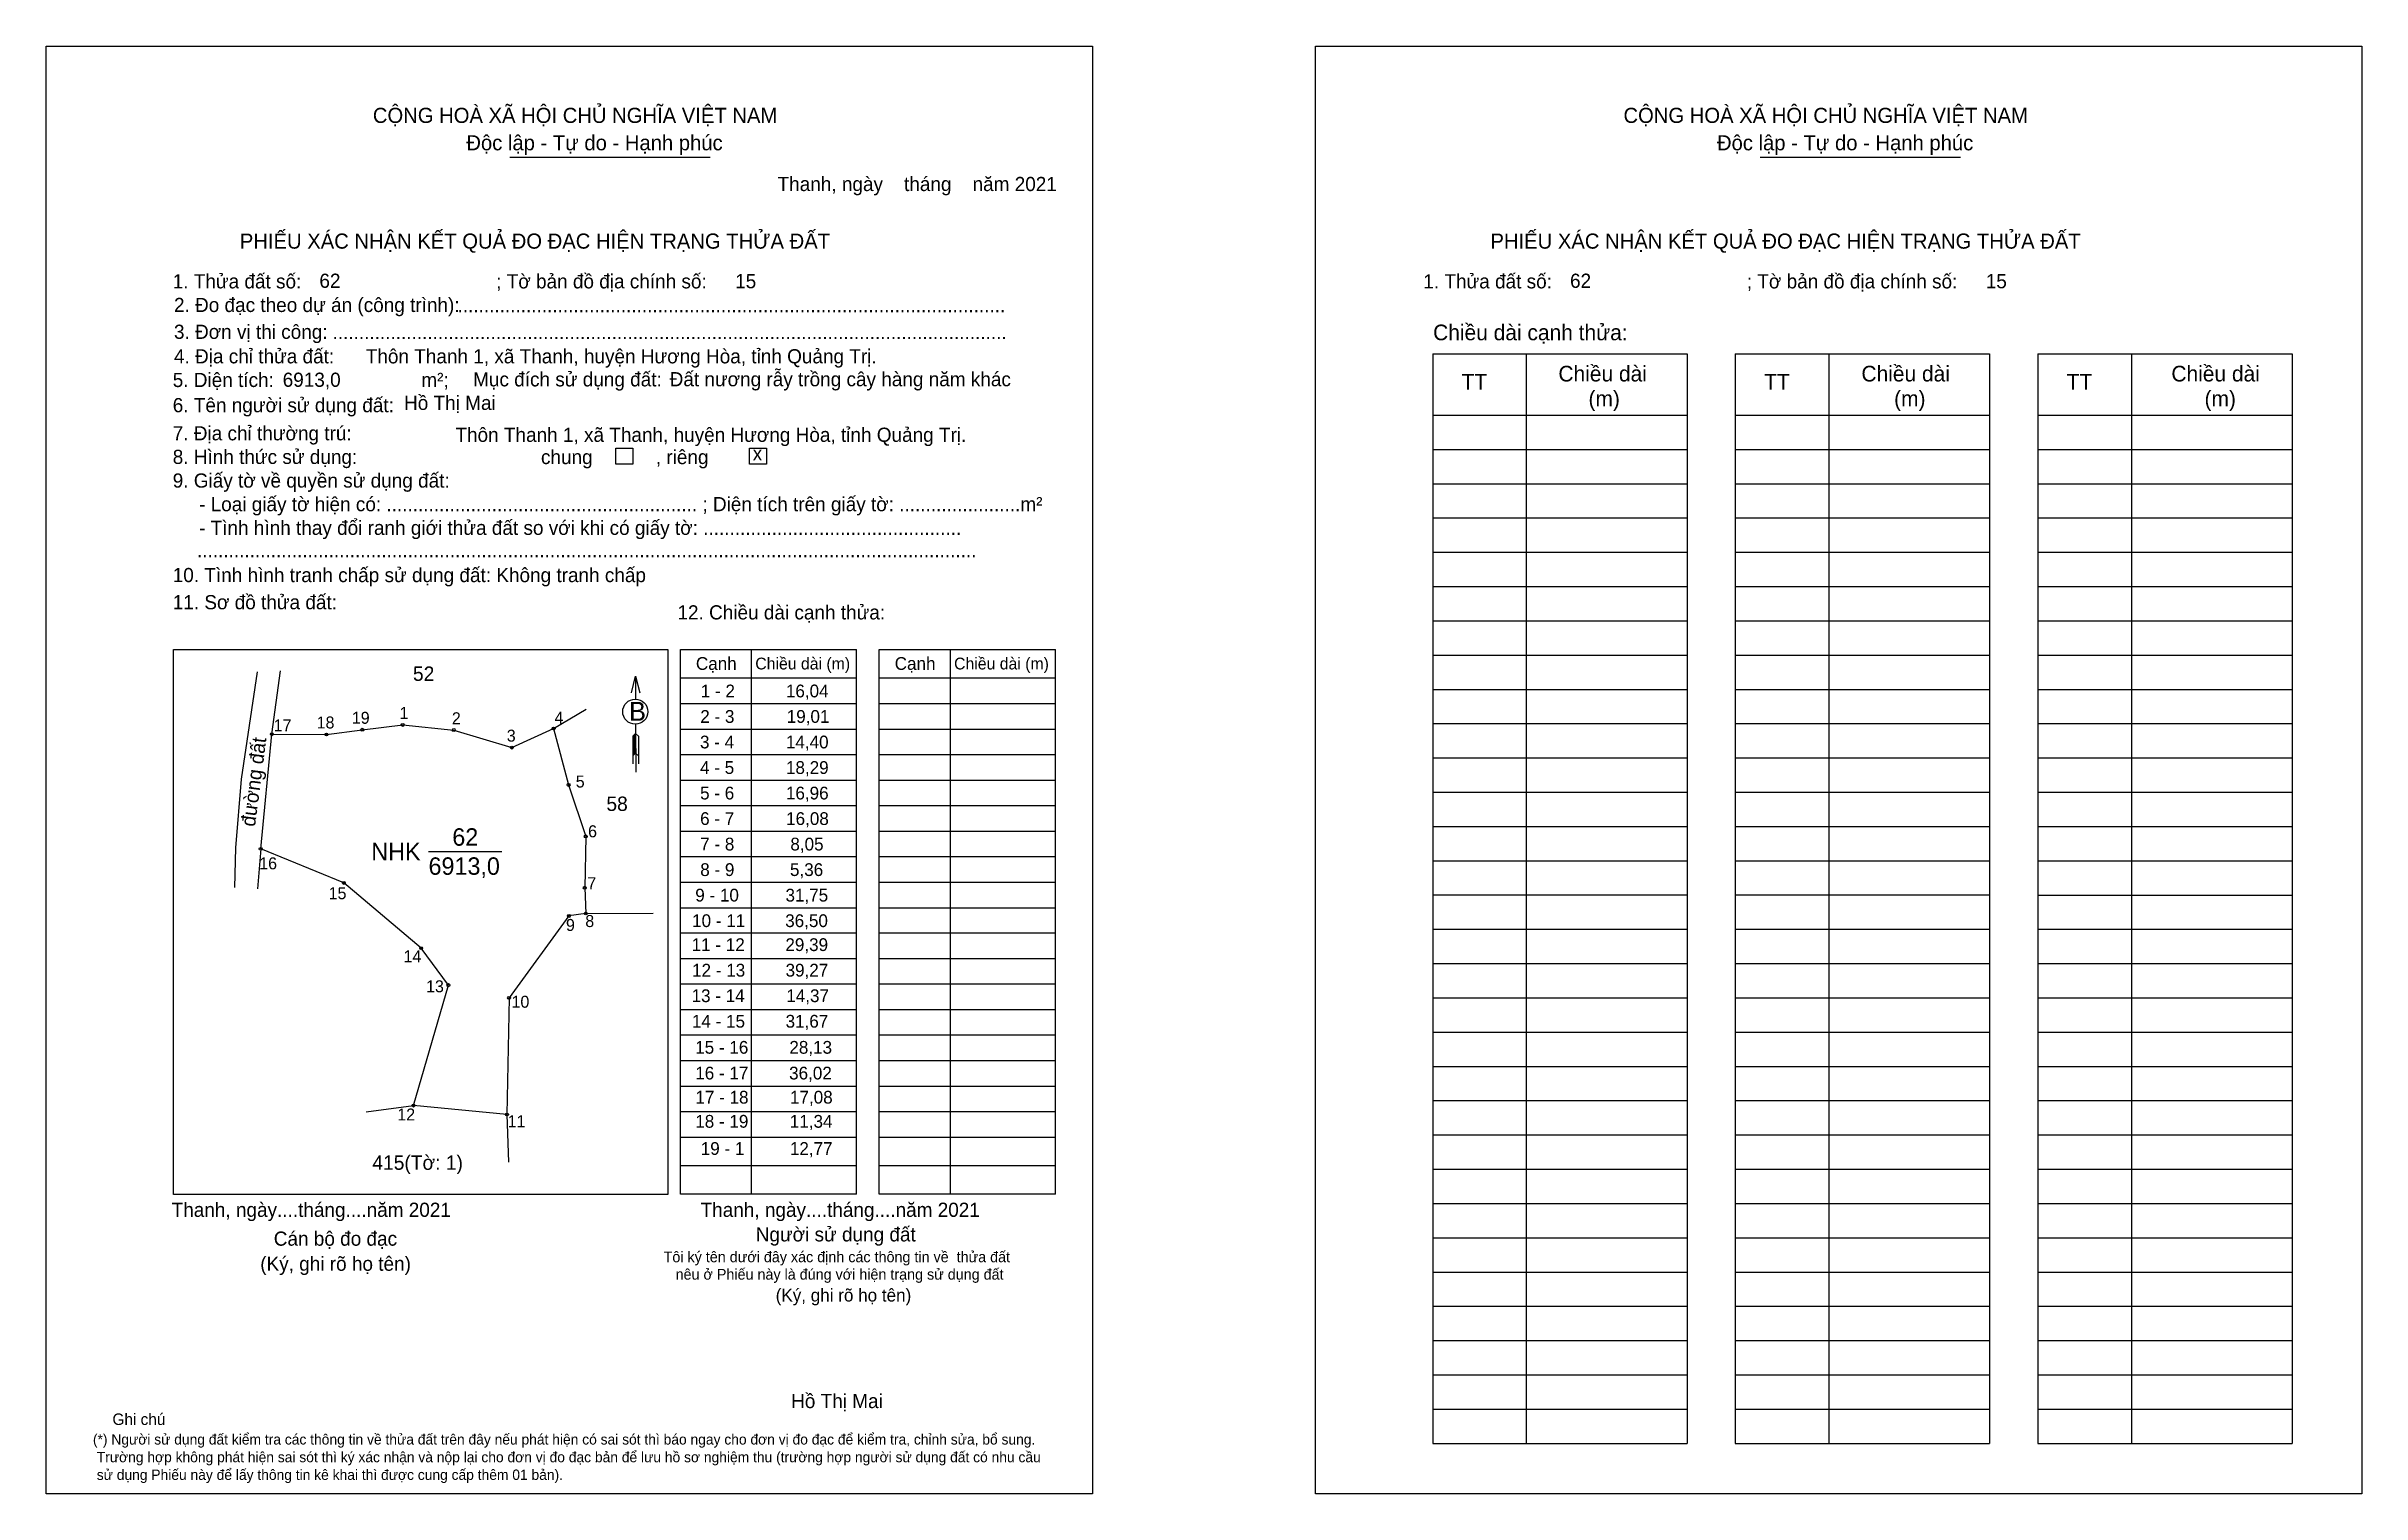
# Model space of a CAD drawing. Extents: x 543899 to 544624, y 1822427 to 1822880.
import ezdxf

# ---------------------------------------------------------------- set-up
doc = ezdxf.new("R2010")
doc.units = 0
for name, color, linetype in [('CanhThua', 7, 'Continuous'), ('kqddKhungInTrang1', 7, 'Continuous'), ('kqddKhungInTrang2', 7, 'Continuous'), ('kqddNoiDung', 7, 'Continuous'), ('kqddTemplate', 7, 'Continuous'), ('Level 1', 7, 'Continuous'), ('MocDinhThua', 7, 'Continuous'), ('NhanDiaChinhThua', 7, 'Continuous'), ('NhanTuCan', 7, 'Continuous'), ('RauThua', 7, 'Continuous'), ('SoHieuDinhThua', 7, 'Continuous')]:
    doc.layers.add(name, color=color, linetype=linetype)

msp = doc.modelspace()

# ---------------------------------------------------------------- linework, layer by layer
at = {"layer": 'CanhThua'}
for p, q in [((543965.94, 1822628.68), (543969.42, 1822664.53)), ((543969.42, 1822664.53), (543986.5, 1822664.48)), ((543986.5, 1822664.48), (543997.74, 1822665.97)), ((543997.74, 1822665.97), (544010.42, 1822667.46)), ((544010.42, 1822667.46), (544026.38, 1822665.87)), ((544026.38, 1822665.87), (544044.57, 1822660.36)), ((544044.57, 1822660.36), (544057.66, 1822666.36)), ((544057.66, 1822666.36), (544062.34, 1822648.68)), ((544062.34, 1822648.68), (544067.71, 1822632.59)), ((544067.71, 1822632.59), (544067.39, 1822616.51)), ((543991.97, 1822618.01), (543965.94, 1822628.68)), ((544016.18, 1822597.6), (543991.97, 1822618.01)), ((544067.39, 1822616.51), (544067.73, 1822608.47)), ((544062.43, 1822607.67), (544043.7, 1822582.03)), ((544067.73, 1822608.47), (544062.43, 1822607.67)), ((544024.71, 1822586.04), (544016.18, 1822597.6)), ((544013.8, 1822548.32), (544024.71, 1822586.04)), ((544043.7, 1822582.03), (544043.05, 1822545.54)), ((544043.05, 1822545.54), (544013.8, 1822548.32))]:
    msp.add_line(p, q, dxfattribs=at)
at = {"layer": 'kqddKhungInTrang1'}
msp.add_lwpolyline([(543898.83, 1822879.83), (544226.32, 1822879.83), (544226.32, 1822426.88), (543898.83, 1822426.88)], close=True, dxfattribs=at)
at = {"layer": 'kqddKhungInTrang2'}
msp.add_lwpolyline([(544296.18, 1822879.83), (544623.66, 1822879.83), (544623.66, 1822426.88), (544296.18, 1822426.88)], close=True, dxfattribs=at)
at = {"layer": 'kqddTemplate'}
for p, q in [((544043.89, 1822845.16), (544106.61, 1822845.16)), ((544435.39, 1822845.16), (544498.11, 1822845.16)), ((544332.83, 1822783.6), (544412.46, 1822783.6)), ((544332.83, 1822783.6), (544332.83, 1822442.61)), ((544362.14, 1822783.6), (544362.14, 1822442.61)), ((544412.46, 1822783.6), (544412.46, 1822442.61)), ((544427.55, 1822783.6), (544427.55, 1822442.61)), ((544427.55, 1822783.6), (544507.18, 1822783.6)), ((544456.85, 1822783.6), (544456.85, 1822442.61)), ((544507.18, 1822783.6), (544507.18, 1822442.61)), ((544522.26, 1822783.6), (544522.26, 1822442.61)), ((544522.26, 1822783.6), (544601.89, 1822783.6)), ((544551.57, 1822783.6), (544551.57, 1822442.61)), ((544601.89, 1822783.6), (544601.89, 1822442.61)), ((544332.83, 1822764.41), (544412.46, 1822764.41)), ((544427.55, 1822764.41), (544507.18, 1822764.41)), ((544522.26, 1822764.41), (544601.89, 1822764.41)), ((544332.83, 1822753.68), (544412.46, 1822753.68)), ((544427.55, 1822753.68), (544507.18, 1822753.68)), ((544522.26, 1822753.68), (544601.89, 1822753.68)), ((544332.83, 1822742.95), (544412.46, 1822742.95)), ((544427.55, 1822742.95), (544507.18, 1822742.95)), ((544522.26, 1822742.95), (544601.89, 1822742.95)), ((544332.83, 1822732.23), (544412.46, 1822732.23)), ((544427.55, 1822732.23), (544507.18, 1822732.23)), ((544522.26, 1822732.23), (544601.89, 1822732.23)), ((544332.83, 1822721.5), (544412.46, 1822721.5)), ((544427.55, 1822721.5), (544507.18, 1822721.5)), ((544522.26, 1822721.5), (544601.89, 1822721.5)), ((544332.83, 1822710.77), (544412.46, 1822710.77)), ((544427.55, 1822710.77), (544507.18, 1822710.77)), ((544522.26, 1822710.77), (544601.89, 1822710.77)), ((544332.83, 1822700.05), (544412.46, 1822700.05)), ((544427.55, 1822700.05), (544507.18, 1822700.05)), ((544522.26, 1822700.05), (544601.89, 1822700.05)), ((544097.34, 1822691.07), (544152.51, 1822691.07)), ((544097.34, 1822520.62), (544097.34, 1822691.07)), ((544119.53, 1822691.07), (544119.53, 1822520.62)), ((544152.51, 1822520.62), (544152.51, 1822691.07)), ((544159.58, 1822691.07), (544214.74, 1822691.07)), ((544159.58, 1822520.62), (544159.58, 1822691.07)), ((544181.77, 1822691.07), (544181.77, 1822520.62)), ((544214.74, 1822520.62), (544214.74, 1822691.07)), ((544083.29, 1822682.7), (544083.3, 1822675.54)), ((544332.83, 1822689.32), (544412.46, 1822689.32)), ((544427.55, 1822689.32), (544507.18, 1822689.32)), ((544522.26, 1822689.32), (544601.89, 1822689.32)), ((544097.34, 1822682.15), (544152.51, 1822682.15)), ((544159.58, 1822682.15), (544214.74, 1822682.15)), ((544332.83, 1822678.6), (544412.46, 1822678.6)), ((544427.55, 1822678.59), (544507.18, 1822678.59)), ((544522.26, 1822678.59), (544601.89, 1822678.59)), ((544097.34, 1822674.17), (544152.51, 1822674.17)), ((544159.58, 1822674.17), (544214.74, 1822674.17)), ((544083.32, 1822664.8), (544082.4, 1822663.92)), ((544083.32, 1822664.39), (544082.4, 1822663.51)), ((544083.32, 1822663.98), (544082.4, 1822663.1)), ((544082.4, 1822663.92), (544082.4, 1822655.29)), ((544083.32, 1822663.57), (544082.4, 1822662.69)), ((544083.32, 1822663.16), (544082.4, 1822662.28)), ((544083.32, 1822662.76), (544082.4, 1822661.88)), ((544083.32, 1822662.35), (544082.4, 1822661.47)), ((544083.32, 1822661.94), (544082.4, 1822661.06)), ((544083.32, 1822661.53), (544082.4, 1822660.65)), ((544083.32, 1822661.12), (544082.4, 1822660.24)), ((544083.31, 1822667.68), (544083.34, 1822652.63)), ((544083.32, 1822664.8), (544084.26, 1822663.92)), ((544084.26, 1822663.92), (544084.26, 1822655.29)), ((544097.34, 1822666.18), (544152.51, 1822666.18)), ((544159.58, 1822666.18), (544214.74, 1822666.18)), ((544332.83, 1822667.87), (544412.46, 1822667.87)), ((544427.55, 1822667.87), (544507.18, 1822667.87)), ((544522.26, 1822667.87), (544601.89, 1822667.87)), ((544083.33, 1822660.71), (544082.4, 1822659.83)), ((544083.33, 1822660.31), (544082.4, 1822659.42)), ((544083.33, 1822659.9), (544082.4, 1822659.01)), ((544083.33, 1822659.49), (544082.4, 1822658.61)), ((544083.33, 1822659.08), (544082.4, 1822658.2)), ((544083.33, 1822658.67), (544082.4, 1822657.79)), ((544083.33, 1822658.67), (544084.26, 1822657.79)), ((544097.34, 1822658.19), (544152.51, 1822658.19)), ((544159.58, 1822658.19), (544214.74, 1822658.19)), ((544332.83, 1822657.14), (544412.46, 1822657.14)), ((544427.55, 1822657.14), (544507.18, 1822657.14)), ((544522.26, 1822657.14), (544601.89, 1822657.14)), ((544097.34, 1822650.2), (544152.51, 1822650.2)), ((544159.58, 1822650.2), (544214.74, 1822650.2)), ((544332.83, 1822646.42), (544412.46, 1822646.42)), ((544427.55, 1822646.41), (544507.18, 1822646.41)), ((544522.26, 1822646.41), (544601.89, 1822646.41)), ((544097.34, 1822642.22), (544152.51, 1822642.22)), ((544159.58, 1822642.22), (544214.74, 1822642.22)), ((544097.34, 1822634.23), (544152.51, 1822634.23)), ((544159.58, 1822634.23), (544214.74, 1822634.23)), ((544332.83, 1822635.69), (544412.46, 1822635.69)), ((544427.55, 1822635.69), (544507.18, 1822635.69)), ((544522.26, 1822635.69), (544601.89, 1822635.69)), ((544097.34, 1822626.24), (544152.51, 1822626.24)), ((544159.58, 1822626.24), (544214.74, 1822626.24)), ((544332.83, 1822624.96), (544412.46, 1822624.96)), ((544427.55, 1822624.96), (544507.18, 1822624.96)), ((544522.26, 1822624.96), (544601.89, 1822624.96)), ((544097.34, 1822618.25), (544152.51, 1822618.25)), ((544159.58, 1822618.25), (544214.74, 1822618.25)), ((544097.34, 1822610.26), (544152.51, 1822610.26)), ((544159.58, 1822610.26), (544214.74, 1822610.26)), ((544332.83, 1822614.24), (544412.46, 1822614.24)), ((544427.55, 1822614.24), (544507.18, 1822614.24)), ((544522.26, 1822614.23), (544601.89, 1822614.23)), ((544332.83, 1822603.51), (544412.46, 1822603.51)), ((544427.55, 1822603.51), (544507.18, 1822603.51)), ((544522.26, 1822603.51), (544601.89, 1822603.51)), ((544152.51, 1822602.28), (544097.34, 1822602.28)), ((544214.74, 1822602.28), (544159.58, 1822602.28)), ((544152.51, 1822594.29), (544097.34, 1822594.29)), ((544214.74, 1822594.29), (544159.58, 1822594.29)), ((544332.83, 1822592.78), (544412.46, 1822592.78)), ((544427.55, 1822592.78), (544507.18, 1822592.78)), ((544522.26, 1822592.78), (544601.89, 1822592.78)), ((544152.51, 1822586.3), (544097.34, 1822586.3)), ((544214.74, 1822586.3), (544159.58, 1822586.3)), ((544332.83, 1822582.06), (544412.46, 1822582.06)), ((544427.55, 1822582.06), (544507.18, 1822582.06)), ((544522.26, 1822582.05), (544601.89, 1822582.05)), ((544152.51, 1822578.31), (544097.34, 1822578.31)), ((544214.74, 1822578.31), (544159.58, 1822578.31)), ((544152.51, 1822570.33), (544097.34, 1822570.33)), ((544214.74, 1822570.33), (544159.58, 1822570.33)), ((544332.83, 1822571.33), (544412.46, 1822571.33)), ((544427.55, 1822571.33), (544507.18, 1822571.33)), ((544522.26, 1822571.33), (544601.89, 1822571.33)), ((544152.51, 1822562.34), (544097.34, 1822562.34)), ((544214.74, 1822562.34), (544159.58, 1822562.34)), ((544332.83, 1822560.6), (544412.46, 1822560.6)), ((544427.55, 1822560.6), (544507.18, 1822560.6)), ((544522.26, 1822560.6), (544601.89, 1822560.6)), ((544152.51, 1822554.35), (544097.34, 1822554.35)), ((544214.74, 1822554.35), (544159.58, 1822554.35)), ((544152.51, 1822546.36), (544097.34, 1822546.36)), ((544214.74, 1822546.36), (544159.58, 1822546.36)), ((544332.83, 1822549.88), (544412.46, 1822549.88)), ((544427.55, 1822549.88), (544507.18, 1822549.88)), ((544522.26, 1822549.88), (544601.89, 1822549.88)), ((544152.51, 1822538.37), (544097.34, 1822538.37)), ((544214.74, 1822538.37), (544159.58, 1822538.37)), ((544332.83, 1822539.15), (544412.46, 1822539.15)), ((544427.55, 1822539.15), (544507.18, 1822539.15)), ((544522.26, 1822539.15), (544601.89, 1822539.15)), ((544152.51, 1822529.5), (544097.34, 1822529.5)), ((544214.74, 1822529.5), (544159.58, 1822529.5)), ((544332.83, 1822528.42), (544412.46, 1822528.42)), ((544427.55, 1822528.42), (544507.18, 1822528.42)), ((544522.26, 1822528.42), (544601.89, 1822528.42)), ((544152.51, 1822520.62), (544097.34, 1822520.62)), ((544214.74, 1822520.62), (544159.58, 1822520.62)), ((544332.83, 1822517.7), (544412.46, 1822517.7)), ((544427.55, 1822517.7), (544507.18, 1822517.7)), ((544522.26, 1822517.7), (544601.89, 1822517.7)), ((544332.83, 1822506.97), (544412.46, 1822506.97)), ((544427.55, 1822506.97), (544507.18, 1822506.97)), ((544522.26, 1822506.97), (544601.89, 1822506.97)), ((544332.83, 1822496.24), (544412.46, 1822496.24)), ((544427.55, 1822496.24), (544507.18, 1822496.24)), ((544522.26, 1822496.24), (544601.89, 1822496.24)), ((544332.83, 1822485.52), (544412.46, 1822485.52)), ((544427.55, 1822485.52), (544507.18, 1822485.52)), ((544522.26, 1822485.52), (544601.89, 1822485.52)), ((544332.83, 1822474.79), (544412.46, 1822474.79)), ((544427.55, 1822474.79), (544507.18, 1822474.79)), ((544522.26, 1822474.79), (544601.89, 1822474.79)), ((544332.83, 1822464.06), (544412.46, 1822464.06)), ((544427.55, 1822464.06), (544507.18, 1822464.06)), ((544522.26, 1822464.06), (544601.89, 1822464.06)), ((544332.83, 1822453.34), (544412.46, 1822453.34)), ((544427.55, 1822453.34), (544507.18, 1822453.34)), ((544522.26, 1822453.34), (544601.89, 1822453.34)), ((544332.83, 1822442.61), (544412.46, 1822442.61)), ((544427.55, 1822442.61), (544507.18, 1822442.61)), ((544522.26, 1822442.61), (544601.89, 1822442.61))]:
    msp.add_line(p, q, dxfattribs=at)
for points in [[(544077.08, 1822754.03), (544082.41, 1822754.03), (544082.41, 1822749.07), (544077.08, 1822749.07)], [(544118.99, 1822754.03), (544124.32, 1822754.03), (544124.32, 1822749.07), (544118.99, 1822749.07)], [(543938.68, 1822691.07), (544093.42, 1822691.07), (544093.42, 1822520.47), (543938.68, 1822520.47)]]:
    msp.add_lwpolyline(points, close=True, dxfattribs=at)
msp.add_lwpolyline([(544082, 1822677.52), (544083.29, 1822682.7), (544084.59, 1822677.52)], dxfattribs=at)
msp.add_circle((544083.21, 1822671.61), 3.93, dxfattribs=at)
at = {"layer": 'Level 1'}
for p, q in [((543969.42, 1822664.53), (543972.11, 1822684.4)), ((544057.66, 1822666.36), (544067.81, 1822672.38)), ((543965.94, 1822628.68), (543964.99, 1822616.14)), ((544067.73, 1822608.47), (544088.77, 1822608.59))]:
    msp.add_line(p, q, dxfattribs=at)
msp.add_lwpolyline([(543957.9, 1822616.58), (543958.14, 1822628.99), (543959.97, 1822650.5), (543964.98, 1822684.08)], dxfattribs=at)
at = {"layer": 'MocDinhThua'}
for centre in [(543969.42, 1822664.53), (543986.5, 1822664.48), (543997.74, 1822665.97), (544010.42, 1822667.46), (544026.38, 1822665.87), (544044.57, 1822660.36), (544057.66, 1822666.36), (544062.34, 1822648.68), (544067.71, 1822632.59), (543965.94, 1822628.68), (543991.97, 1822618.01), (544067.39, 1822616.51), (544062.43, 1822607.67), (544067.73, 1822608.47), (544016.18, 1822597.6), (544024.71, 1822586.04), (544043.7, 1822582.03), (544013.8, 1822548.32), (544043.05, 1822545.54)]:
    msp.add_circle(centre, 0.45, dxfattribs=at)
at = {"layer": 'NhanDiaChinhThua'}
msp.add_line((544018.49, 1822627.84), (544041.45, 1822627.84), dxfattribs=at)
at = {"layer": 'RauThua'}
for p, q in [((543998.96, 1822546.35), (544013.8, 1822548.32)), ((544043.05, 1822545.54), (544043.53, 1822530.63))]:
    msp.add_line(p, q, dxfattribs=at)

# ---------------------------------------------------------------- texts
at = {"layer": 'kqddNoiDung'}
for s, height, p in [('Thanh, ngày    tháng    năm 2021  ', 4.4377, (544127.76, 1822834.53)), ('62', 4.438, (543984.32, 1822804.25)), ('15', 4.438, (544114.47, 1822804.12)), ('62', 4.438, (544375.83, 1822804.25)), ('15', 4.438, (544505.97, 1822804.12)), ('........................................................................................................', 4.43767, (544027.56, 1822796.6)), ('................................................................................................................................', 4.43767, (543988.43, 1822788.2)), ('6913,0', 4.438, (543972.83, 1822773.27)), ('Đất nương rẫy trồng cây hàng năm khác', 4.4377, (544093.97, 1822773.44)), ('Hồ Thị Mai', 4.438, (544010.83, 1822766.05)), ('Thôn Thanh 1, xã Thanh, huyện Hương Hòa, tỉnh Quảng Trị.', 4.4377, (544026.91, 1822756.05)), ('x', 4.44, (544119.97, 1822750.22)), ('1 - 2', 3.994, (544103.72, 1822676.09)), ('16,04', 3.994, (544130.36, 1822676.09)), ('2 - 3', 3.994, (544103.56, 1822668.11)), ('19,01', 3.994, (544130.62, 1822668.11)), ('3 - 4', 3.994, (544103.47, 1822660.12)), ('14,40', 3.994, (544130.36, 1822660.12)), ('4 - 5', 3.994, (544103.49, 1822652.13)), ('18,29', 3.994, (544130.38, 1822652.13)), ('5 - 6', 3.994, (544103.5, 1822644.14)), ('16,96', 3.994, (544130.37, 1822644.14)), ('6 - 7', 3.994, (544103.51, 1822636.15)), ('16,08', 3.994, (544130.43, 1822636.15)), ('7 - 8', 3.994, (544103.53, 1822628.17)), ('8,05', 3.994, (544131.76, 1822628.17)), ('8 - 9', 3.994, (544103.55, 1822620.18)), ('5,36', 3.994, (544131.64, 1822620.18)), ('9 - 10', 3.994, (544101.99, 1822612.19)), ('31,75', 3.994, (544130.23, 1822612.19)), ('10 - 11', 3.994, (544101, 1822604.2)), ('36,50', 3.994, (544130.14, 1822604.2)), ('11 - 12', 3.994, (544100.86, 1822596.7)), ('29,39', 3.994, (544130.2, 1822596.7)), ('12 - 13', 3.994, (544100.99, 1822588.71)), ('39,27', 3.994, (544130.26, 1822588.71)), ('13 - 14', 3.994, (544100.84, 1822580.72)), ('14,37', 3.994, (544130.49, 1822580.72)), ('14 - 15', 3.994, (544100.93, 1822572.73)), ('31,67', 3.994, (544130.26, 1822572.73)), ('15 - 16', 3.994, (544101.97, 1822564.57)), ('28,13', 3.994, (544131.44, 1822564.57)), ('16 - 17', 3.994, (544101.99, 1822556.51)), ('36,02', 3.994, (544131.37, 1822556.51)), ('17 - 18', 3.994, (544102.03, 1822548.96)), ('17,08', 3.994, (544131.64, 1822548.96)), ('18 - 19', 3.994, (544101.99, 1822541.41)), ('11,34', 3.994, (544131.58, 1822541.41)), ('19 - 1', 3.994, (544103.7, 1822532.9)), ('12,77', 3.994, (544131.61, 1822532.9)), ('Thanh, ngày....tháng....năm 2021', 4.4377, (543938.07, 1822513.51)), ('Thanh, ngày....tháng....năm 2021', 4.4377, (544103.66, 1822513.51)), ('Hồ Thị Mai', 4.438, (544132, 1822453.66))]:
    msp.add_text(s, height=height, dxfattribs=at).set_placement(p)
at = {"layer": 'kqddTemplate'}
for s, height, p in [('CỘNG HOÀ XÃ HỘI CHỦ NGHĨA VIỆT NAM', 4.7335, (544001.06, 1822855.85)), ('CỘNG HOÀ XÃ HỘI CHỦ NGHĨA VIỆT NAM', 4.7335, (544392.56, 1822855.85)), ('Độc lập - Tự do - Hạnh phúc', 4.7335, (544030.33, 1822847.29)), ('Độc lập - Tự do - Hạnh phúc', 4.7335, (544421.83, 1822847.29)), ('PHIẾU XÁC NHẬN KẾT QUẢ ĐO ĐẠC HIỆN TRẠNG THỬA ĐẤT', 4.7335, (543959.41, 1822816.51)), ('PHIẾU XÁC NHẬN KẾT QUẢ ĐO ĐẠC HIỆN TRẠNG THỬA ĐẤT', 4.7335, (544350.92, 1822816.51)), ('1. Thửa đất số:                                     ; Tờ bản đồ địa chính số:', 4.4377, (543938.41, 1822804.07)), ('1. Thửa đất số:                                     ; Tờ bản đồ địa chính số:', 4.4377, (544329.91, 1822804.07)), ('2. Đo đạc theo dự án (công trình): ', 4.4377, (543938.8, 1822796.68)), ('3. Đơn vị thi công: ', 4.4377, (543938.8, 1822788.28)), ('Chiều dài cạnh thửa:', 4.9036, (544332.97, 1822787.84)), ('4. Địa chỉ thửa đất:      Thôn Thanh 1, xã Thanh, huyện Hương Hòa, tỉnh Quảng Trị.', 4.4377, (543938.8, 1822780.61)), ('5. Diện tích:                            m²; ', 4.4377, (543938.41, 1822773.21)), ('Mục đích sử dụng đất:', 4.4377, (544032.45, 1822773.4)), ('TT', 4.904, (544341.88, 1822772.41)), ('Chiều dài', 4.904, (544372.19, 1822774.94)), ('TT', 4.904, (544436.6, 1822772.41)), ('Chiều dài', 4.904, (544467.05, 1822774.94)), ('TT', 4.904, (544531.31, 1822772.41)), ('Chiều dài', 4.904, (544564.08, 1822774.94)), ('6. Tên người sử dụng đất:', 4.4377, (543938.41, 1822765.32)), ('(m)', 4.904, (544381.61, 1822767.14)), ('(m)', 4.904, (544477.28, 1822767.14)), ('(m)', 4.904, (544574.46, 1822767.14)), ('7. Địa chỉ thường trú:', 4.4377, (543938.41, 1822756.52)), ('8. Hình thức sử dụng:', 4.4377, (543938.41, 1822749.13)), ('chung            , riêng', 4.4377, (544053.69, 1822749.08)), ('9. Giấy tờ về quyền sử dụng đất:', 4.4377, (543938.41, 1822741.73)), ('     - Loại giấy tờ hiện có: ........................................................... ; Diện tích trên giấy tờ: .......................m²', 4.43767, (543938.41, 1822734.34)), ('     - Tình hình thay đổi ranh giới thửa đất so với khi có giấy tờ: .................................................', 4.43767, (543938.41, 1822726.94)), ('....................................................................................................................................................', 4.43767, (543946, 1822719.92)), ('10. Tình hình tranh chấp sử dụng đất: Không tranh chấp', 4.4377, (543938.41, 1822712.15)), ('11. Sơ đồ thửa đất:', 4.4377, (543938.41, 1822703.65)), ('12. Chiều dài cạnh thửa:', 4.4377, (544096.41, 1822700.47)), ('Cạnh', 3.994, (544102.19, 1822684.69)), ('Chiều dài (m)', 3.6981, (544120.78, 1822684.82)), ('Cạnh', 3.994, (544164.42, 1822684.69)), ('Chiều dài (m)', 3.6981, (544183.01, 1822684.82)), ('B', 5.92, (544081.27, 1822668.76)), ('Cán bộ đo đạc', 4.4377, (543970.04, 1822504.48)), ('Người sử dụng đất', 4.4377, (544120.91, 1822505.82)), ('(Ký, ghi rõ họ tên)', 4.4377, (543965.81, 1822496.64)), ('Tôi ký tên dưới đây xác định các thông tin về  thửa đất ', 3.3549, (544092.08, 1822499.31)), ('nêu ở Phiếu này là đúng với hiện trạng sử dụng đất', 3.3549, (544095.83, 1822493.86)), ('(Ký, ghi rõ họ tên)', 3.9939, (544127.16, 1822487.01)), ('Ghi chú', 3.595, (543919.55, 1822448.38)), ('(*) Người sử dụng đất kiểm tra các thông tin về thửa đất trên đây nếu phát hiện có sai sót thì báo ngay cho đơn vị đo đạc để kiểm tra, chỉnh sửa, bổ sung.', 3.23506, (543913.43, 1822442.26)), (' Trường hợp không phát hiện sai sót thì ký xác nhận và nộp lại cho đơn vị đo đạc bản để lưu hồ sơ nghiệm thu (trường hợp người sử dụng đất có nhu cầu', 3.23506, (543913.43, 1822436.72)), (' sử dụng Phiếu này để lấy thông tin kê khai thì được cung cấp thêm 01 bản).', 3.2351, (543913.43, 1822431.19))]:
    msp.add_text(s, height=height, dxfattribs=at).set_placement(p)
at = {"layer": 'NhanDiaChinhThua'}
for s, p in [('62', (544025.93, 1822629.66)), ('NHK', (544000.57, 1822625.11)), ('6913,0', (544018.49, 1822620.56))]:
    msp.add_text(s, height=5.461, dxfattribs=at).set_placement(p)
at = {"layer": 'NhanTuCan'}
for s, p in [('52', (544013.61, 1822681.25)), ('58', (544074.17, 1822640.54)), ('415(Tờ: 1)', (544000.9, 1822528.23))]:
    msp.add_text(s, height=4.498, dxfattribs=at).set_placement(p)
msp.add_text('đường đất', height=4.498, rotation=82.64883, dxfattribs=at).set_placement((543964.17, 1822635.47))
at = {"layer": 'SoHieuDinhThua'}
for s, height, p in [('17', 3.748, (543970.01, 1822665.44)), ('18', 3.748, (543983.46, 1822666.35)), ('19', 3.748, (543994.48, 1822667.82)), ('1', 3.75, (544009.41, 1822669.33)), ('2', 3.75, (544025.8, 1822667.67)), ('4', 3.75, (544057.93, 1822667.88)), ('3', 3.75, (544042.98, 1822662.23)), ('5', 3.75, (544064.58, 1822647.88)), ('6', 3.75, (544068.44, 1822632.3)), ('16', 3.748, (543965.49, 1822622.27)), ('7', 3.75, (544068.2, 1822616.06)), ('15', 3.748, (543987.22, 1822612.93)), ('9', 3.75, (544061.51, 1822602.98)), ('8', 3.75, (544067.56, 1822604.21)), ('14', 3.748, (544010.66, 1822593.16)), ('13', 3.748, (544017.72, 1822583.79)), ('10', 3.748, (544044.47, 1822578.96)), ('12', 3.748, (544008.71, 1822543.67)), ('11', 3.748, (544043.27, 1822541.57))]:
    msp.add_text(s, height=height, dxfattribs=at).set_placement(p)

doc.saveas('drawing.dxf')
